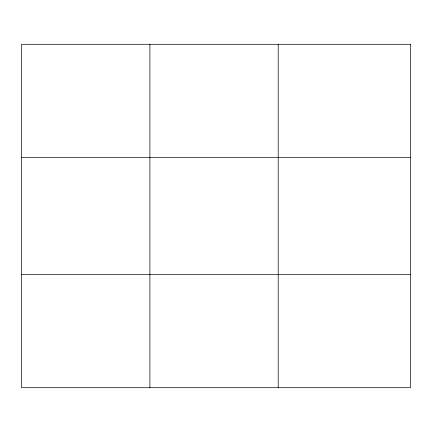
<?xml version="1.0" encoding="UTF-8"?>
<svg xmlns="http://www.w3.org/2000/svg" width="432" height="432" viewBox="0 0 432 432"><rect width="100%" height="100%" fill="white"/><g stroke="black" fill="none" stroke-linecap="round" stroke-linejoin="round"><path stroke-width="0.65" d="M149.904 44.296L149.904 387.704M278.208 44.296L278.208 387.704M21.6 157.621L410.4 157.621M21.6 274.379L410.4 274.379M410.4 44.296L410.4 387.704L21.6 387.704L21.6 44.296L410.4 44.296"/></g></svg>
